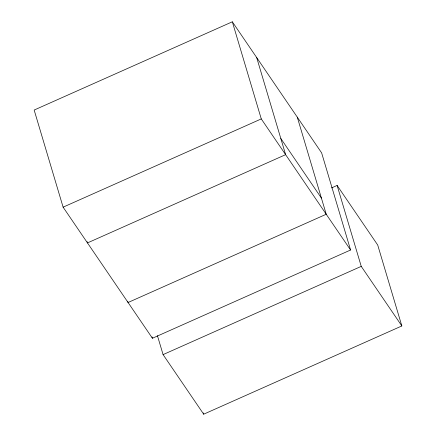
<?xml version="1.0" encoding="UTF-8"?>
<svg xmlns="http://www.w3.org/2000/svg" width="436" height="436" viewBox="0 0 436 436"><rect width="100%" height="100%" fill="white"/><g stroke="black" fill="none" stroke-linecap="round" stroke-linejoin="round"><path stroke-width="0.65" d="M232.323 21.8L34.161 110.046L63.111 207.16L152.426 338.254L350.588 250.008L321.637 152.894L232.323 21.8L261.273 118.914L350.588 250.008M63.111 207.16L261.273 118.914M331.524 187.927L337.115 185.436L377.712 245.027L401.839 325.954L203.677 414.2L163.08 354.61L157.44 335.687M163.08 354.61L361.242 266.369L401.839 325.954M280.806 138.479L321.403 198.069M337.115 185.436L361.242 266.369M297.276 117.142L326.226 214.256L128.07 302.502L127.683 301.205M256.679 57.552L285.629 154.666L87.473 242.912L87.086 241.62M203.29 412.892L203.677 414.2M152.039 336.952L152.426 338.254"/></g></svg>
